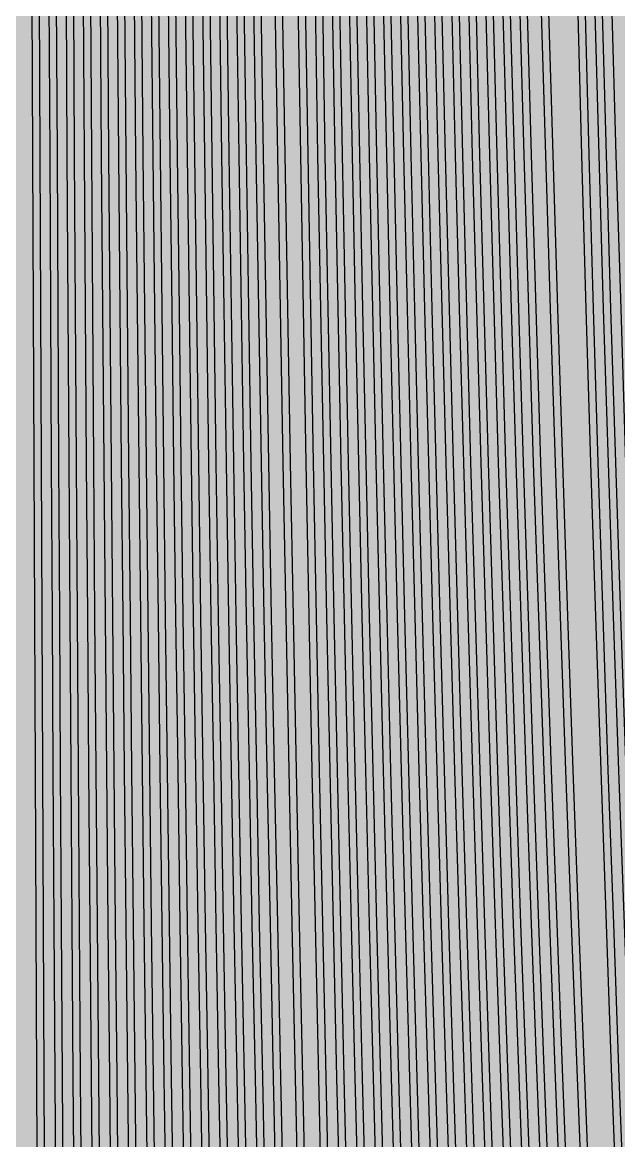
# Model space of a CAD drawing. Header units: metres. Extents: x -7231 to 10969, y -37556 to 1873.
# Drawn here: x 1692.4 to 1862.9, y -1081.5 to -761.4 of the extents above; entities that cross this region are included whole.
import ezdxf

# ---------------------------------------------------------------- set-up
doc = ezdxf.new("R2010")
doc.units = ezdxf.units.M
doc.layers.add('Metal1', color=4, linetype='CONTINUOUS')
doc.layers.add('Polyimide', color=7, linetype='CONTINUOUS')

msp = doc.modelspace()

# ---------------------------------------------------------------- hatches: boundary and pattern name
at = {"layer": 'Polyimide'}
msp.add_hatch(color=7, dxfattribs=at).paths.add_polyline_path([(4065.69, -468), (4066.67, -501.99), (4068.51, -535.99), (4071.41, -569.99), (4075.54, -603.99), (4081.04, -637.99), (4088.01, -671.99), (4096.52, -705.98), (4106.62, -739.98), (4118.33, -773.98), (4131.63, -807.98), (4146.49, -841.98), (4162.87, -875.98), (4180.68, -909.97), (4199.83, -943.97), (4220.22, -977.97), (4241.73, -1011.97), (4264.21, -1045.97), (4287.52, -1079.96), (4311.51, -1113.96), (4336.01, -1147.96), (4360.86, -1181.96), (4385.88, -1215.96), (4410.89, -1249.96), (4435.74, -1283.95), (4460.24, -1317.95), (4484.23, -1351.95), (4507.54, -1385.95), (4530.02, -1419.95), (4551.53, -1453.94), (4571.92, -1487.94), (4591.07, -1521.94), (4608.88, -1555.94), (4625.26, -1589.94), (4640.12, -1623.94), (4653.42, -1657.93), (4665.13, -1691.93), (4675.23, -1725.93), (4683.74, -1759.93), (4690.71, -1793.93), (4696.21, -1827.93), (4700.34, -1861.92), (4703.24, -1895.92), (4705.08, -1929.92), (4706.06, -1963.92), (4706.44, -1997.92), (4706.5, -2031.91), (4706.5, -4793.02), (4709.95, -4838.39), (4720.22, -4882.71), (4737.08, -4924.98), (4760.13, -4964.2), (4788.85, -4999.49), (4822.58, -5030.03), (4860.53, -5055.12), (4901.85, -5074.18), (4901.85, -5074.18), (4970.68, -5105.23), (5034.7, -5145.26), (5092.76, -5193.54), (5143.8, -5249.19), (5186.89, -5311.2), (5221.24, -5378.44), (5246.23, -5449.69), (5261.41, -5523.66), (5266.5, -5599), (5261.41, -5674.34), (5246.23, -5748.31), (5221.24, -5819.56), (5186.89, -5886.8), (5143.8, -5948.81), (5092.76, -6004.46), (5034.7, -6052.74), (4970.68, -6092.77), (4901.85, -6123.82), (4860.53, -6142.88), (4822.58, -6167.97), (4788.85, -6198.51), (4760.13, -6233.8), (4737.08, -6273.02), (4720.22, -6315.29), (4709.95, -6359.61), (4706.5, -6404.98), (4706.5, -9221.52), (4709.95, -9266.88), (4720.22, -9311.21), (4737.08, -9353.47), (4760.13, -9392.7), (4788.85, -9427.98), (4822.58, -9458.52), (4860.53, -9483.61), (4901.85, -9502.67), (4970.68, -9533.72), (5034.7, -9573.75), (5092.76, -9622.03), (5143.8, -9677.68), (5186.89, -9739.69), (5221.24, -9806.94), (5246.23, -9878.19), (5261.41, -9952.16), (5266.5, -10027.49), (5261.41, -10102.83), (5246.23, -10176.8), (5221.24, -10248.05), (5186.89, -10315.3), (5143.8, -10377.31), (5092.76, -10432.96), (5034.7, -10481.24), (4970.68, -10521.27), (4901.85, -10552.32), (4860.53, -10571.38), (4822.58, -10596.46), (4788.85, -10627), (4760.13, -10662.29), (4737.08, -10701.52), (4720.22, -10743.78), (4709.95, -10788.1), (4706.5, -10833.47), (4706.5, -13650.01), (4709.95, -13695.38), (4720.22, -13739.7), (4737.08, -13781.96), (4760.13, -13821.19), (4788.85, -13856.48), (4822.58, -13887.02), (4860.53, -13912.11), (4901.85, -13931.17), (4970.68, -13962.22), (5034.7, -14002.25), (5092.76, -14050.53), (5143.8, -14106.18), (5186.89, -14168.19), (5221.24, -14235.43), (5246.23, -14306.68), (5261.41, -14380.65), (5266.5, -14455.99), (5261.41, -14531.33), (5246.23, -14605.29), (5221.24, -14676.55), (5186.89, -14743.79), (5143.8, -14805.8), (5092.76, -14861.45), (5034.7, -14909.73), (4970.68, -14949.76), (4901.85, -14980.81), (4860.53, -14999.87), (4822.58, -15024.96), (4788.85, -15055.5), (4760.13, -15090.79), (4737.08, -15130.01), (4720.22, -15172.27), (4709.95, -15216.6), (4706.5, -15261.97), (4706.5, -15455.99), (4720.95, -15750.04), (4764.14, -16041.26), (4835.68, -16326.84), (4934.86, -16604.04), (5060.74, -16870.18), (5212.09, -17122.7), (5387.47, -17359.17), (5585.18, -17577.31), (5803.32, -17775.02), (6039.79, -17950.4), (6292.31, -18101.75), (6558.45, -18227.63), (6835.65, -18326.81), (7121.23, -18398.34), (7412.45, -18441.54), (7706.5, -18455.99), (9969.01, -18455.99), (10047.42, -18459.84), (10125.08, -18471.36), (10201.23, -18490.44), (10275.15, -18516.89), (10346.12, -18550.45), (10413.46, -18590.81), (10476.52, -18637.58), (10534.69, -18690.3), (10587.41, -18748.47), (10634.18, -18811.53), (10674.54, -18878.87), (10708.11, -18949.84), (10734.56, -19023.76), (10753.63, -19099.92), (10765.15, -19177.58), (10769.01, -19255.99), (10769.01, -20895.8), (10730.24, -20951.41), (10694.6, -21009.08), (10662.21, -21068.63), (10633.17, -21129.89), (10607.55, -21192.66), (10585.45, -21256.74), (10566.93, -21321.96), (10552.05, -21388.09), (10540.84, -21454.95), (10533.35, -21522.33), (10529.6, -21590.02), (10529.6, -21657.81), (10533.35, -21725.5), (10540.84, -21792.87), (10552.05, -21859.73), (10566.93, -21925.87), (10585.45, -21991.08), (10607.55, -22055.17), (10633.17, -22117.94), (10662.21, -22179.19), (10694.6, -22238.74), (10730.24, -22296.41), (10769.01, -22352.03), (10769.01, -32454.24), (10728.74, -32510.49), (10691.72, -32568.92), (10658.05, -32629.35), (10627.85, -32691.58), (10601.2, -32755.42), (10578.21, -32820.67), (10558.93, -32887.1), (10543.44, -32954.52), (10531.77, -33022.71), (10523.97, -33091.44), (10520.07, -33160.51), (10520.07, -33229.69), (10523.97, -33298.75), (10531.77, -33367.49), (10543.44, -33435.67), (10558.93, -33503.09), (10578.21, -33569.53), (10601.2, -33634.77), (10627.85, -33698.61), (10658.05, -33760.85), (10691.72, -33821.28), (10728.74, -33879.71), (10769.01, -33935.96), (10769.01, -36556), (10765.15, -36634.41), (10753.63, -36712.07), (10734.56, -36788.23), (10708.11, -36862.15), (10674.54, -36933.12), (10634.18, -37000.46), (10587.41, -37063.51), (10534.69, -37121.69), (10476.52, -37174.41), (10413.46, -37221.18), (10346.12, -37261.54), (10275.15, -37295.1), (10201.23, -37321.55), (10125.08, -37340.63), (10047.42, -37352.15), (9969.01, -37356), (-6231.01, -37356), (-6309.42, -37352.15), (-6387.08, -37340.63), (-6463.23, -37321.55), (-6537.15, -37295.1), (-6608.12, -37261.54), (-6675.46, -37221.18), (-6738.52, -37174.41), (-6796.69, -37121.69), (-6849.41, -37063.51), (-6896.18, -37000.46), (-6936.54, -36933.12), (-6970.11, -36862.15), (-6996.56, -36788.23), (-7015.63, -36712.07), (-7027.15, -36634.41), (-7031.01, -36556), (-7031.01, -33936), (-6990.74, -33879.75), (-6953.7, -33821.31), (-6920.03, -33760.88), (-6889.82, -33698.64), (-6863.18, -33634.8), (-6840.18, -33569.55), (-6820.9, -33503.11), (-6805.4, -33435.69), (-6793.74, -33367.49), (-6785.94, -33298.75), (-6782.03, -33229.68), (-6782.03, -33160.5), (-6785.94, -33091.43), (-6793.74, -33022.69), (-6805.4, -32954.5), (-6820.9, -32887.07), (-6840.18, -32820.63), (-6863.18, -32755.39), (-6889.82, -32691.54), (-6920.03, -32629.3), (-6953.7, -32568.87), (-6990.74, -32510.43), (-7031.01, -32454.18), (-7031.01, -22364.83), (-6990.74, -22308.58), (-6953.7, -22250.14), (-6920.03, -22189.71), (-6889.82, -22127.47), (-6863.18, -22063.62), (-6840.18, -21998.38), (-6820.9, -21931.94), (-6805.4, -21864.51), (-6793.74, -21796.32), (-6785.94, -21727.58), (-6782.03, -21658.51), (-6782.03, -21589.33), (-6785.94, -21520.26), (-6793.74, -21451.52), (-6805.4, -21383.32), (-6820.9, -21315.9), (-6840.18, -21249.46), (-6863.18, -21184.21), (-6889.82, -21120.37), (-6920.03, -21058.13), (-6953.7, -20997.7), (-6990.74, -20939.26), (-7031.01, -20883.01), (-7031.01, -19255.99), (-7027.15, -19177.58), (-7015.63, -19099.92), (-6996.56, -19023.76), (-6970.11, -18949.84), (-6936.54, -18878.87), (-6896.18, -18811.53), (-6849.41, -18748.47), (-6796.69, -18690.3), (-6738.52, -18637.58), (-6675.46, -18590.81), (-6608.12, -18550.45), (-6537.15, -18516.89), (-6463.23, -18490.44), (-6387.08, -18471.36), (-6309.42, -18459.84), (-6231.01, -18455.99), (-3968.5, -18455.99), (-3674.45, -18441.54), (-3383.23, -18398.34), (-3097.65, -18326.81), (-2820.45, -18227.63), (-2554.31, -18101.75), (-2301.79, -17950.4), (-2065.32, -17775.02), (-1847.18, -17577.31), (-1649.47, -17359.17), (-1474.09, -17122.7), (-1322.74, -16870.18), (-1196.86, -16604.04), (-1097.68, -16326.84), (-1026.14, -16041.26), (-982.95, -15750.04), (-968.5, -15455.99), (-968.5, -15261.97), (-971.95, -15216.6), (-982.22, -15172.27), (-999.08, -15130.01), (-1022.13, -15090.79), (-1050.85, -15055.5), (-1084.58, -15024.96), (-1122.53, -14999.87), (-1163.85, -14980.81), (-1232.68, -14949.76), (-1296.7, -14909.73), (-1354.76, -14861.45), (-1405.8, -14805.8), (-1448.89, -14743.79), (-1483.24, -14676.55), (-1508.23, -14605.29), (-1523.41, -14531.33), (-1528.5, -14455.99), (-1523.41, -14380.65), (-1508.23, -14306.68), (-1483.24, -14235.43), (-1448.89, -14168.19), (-1405.8, -14106.18), (-1354.76, -14050.53), (-1296.7, -14002.25), (-1232.68, -13962.22), (-1163.85, -13931.17), (-1122.53, -13912.11), (-1084.58, -13887.02), (-1050.85, -13856.48), (-1022.13, -13821.19), (-999.08, -13781.96), (-982.22, -13739.7), (-971.95, -13695.38), (-968.5, -13650.01), (-968.5, -12309.64), (-971.95, -12264.27), (-982.22, -12219.94), (-999.08, -12177.68), (-1022.13, -12138.46), (-1050.85, -12103.17), (-1084.58, -12072.63), (-1122.53, -12047.54), (-1163.85, -12028.48), (-1232.68, -11997.43), (-1296.7, -11957.4), (-1354.76, -11909.12), (-1405.8, -11853.47), (-1448.89, -11791.46), (-1483.24, -11724.22), (-1508.23, -11652.96), (-1523.41, -11579), (-1528.5, -11503.66), (-1523.41, -11428.32), (-1508.23, -11354.35), (-1483.24, -11283.1), (-1448.89, -11215.86), (-1405.8, -11153.85), (-1354.76, -11098.2), (-1296.7, -11049.92), (-1232.68, -11009.89), (-1163.85, -10978.84), (-1122.53, -10959.78), (-1084.58, -10934.69), (-1050.85, -10904.15), (-1022.13, -10868.86), (-999.08, -10829.63), (-982.22, -10787.37), (-971.95, -10743.05), (-968.5, -10697.68), (-968.5, -9357.31), (-971.95, -9311.94), (-982.22, -9267.62), (-999.08, -9225.35), (-1022.13, -9186.13), (-1050.85, -9150.84), (-1084.58, -9120.3), (-1122.53, -9095.21), (-1163.85, -9076.15), (-1163.85, -9076.15), (-1232.68, -9045.1), (-1296.7, -9005.07), (-1354.76, -8956.79), (-1405.8, -8901.14), (-1448.89, -8839.13), (-1483.24, -8771.89), (-1508.23, -8700.64), (-1523.41, -8626.67), (-1528.5, -8551.33), (-1523.41, -8475.99), (-1508.23, -8402.02), (-1483.24, -8330.77), (-1448.89, -8263.53), (-1405.8, -8201.52), (-1354.76, -8145.87), (-1296.7, -8097.59), (-1232.68, -8057.56), (-1163.85, -8026.51), (-1163.85, -8026.51), (-1122.53, -8007.45), (-1084.58, -7982.36), (-1050.85, -7951.82), (-1022.13, -7916.53), (-999.08, -7877.31), (-982.22, -7835.04), (-971.95, -7790.72), (-968.5, -7745.35), (-968.5, -6404.98), (-971.95, -6359.61), (-982.22, -6315.29), (-999.08, -6273.02), (-1022.13, -6233.8), (-1050.85, -6198.51), (-1084.58, -6167.97), (-1122.53, -6142.88), (-1163.85, -6123.82), (-1163.85, -6123.82), (-1232.68, -6092.77), (-1296.7, -6052.74), (-1354.76, -6004.46), (-1405.8, -5948.81), (-1448.89, -5886.8), (-1483.24, -5819.56), (-1508.23, -5748.31), (-1523.41, -5674.34), (-1528.5, -5599), (-1523.41, -5523.66), (-1508.23, -5449.69), (-1483.24, -5378.44), (-1448.89, -5311.2), (-1405.8, -5249.19), (-1354.76, -5193.54), (-1296.7, -5145.26), (-1232.68, -5105.23), (-1163.85, -5074.18), (-1163.85, -5074.18), (-1122.53, -5055.12), (-1084.58, -5030.03), (-1050.85, -4999.49), (-1022.13, -4964.2), (-999.08, -4924.98), (-982.22, -4882.71), (-971.95, -4838.39), (-968.5, -4793.02), (-968.5, -2031.91), (-968.44, -1997.92), (-968.06, -1963.92), (-967.05, -1929.92), (-965.18, -1895.92), (-962.22, -1861.92), (-958.01, -1827.93), (-952.41, -1793.93), (-945.31, -1759.93), (-936.64, -1725.93), (-926.35, -1691.93), (-914.43, -1657.93), (-900.88, -1623.94), (-885.74, -1589.94), (-869.05, -1555.94), (-850.91, -1521.94), (-831.4, -1487.94), (-810.63, -1453.94), (-788.72, -1419.95), (-765.82, -1385.95), (-742.07, -1351.95), (-717.63, -1317.95), (-692.67, -1283.95), (-667.36, -1249.96), (-641.88, -1215.96), (-616.39, -1181.96), (-591.08, -1147.96), (-566.12, -1113.96), (-541.68, -1079.96), (-517.93, -1045.97), (-495.03, -1011.97), (-473.12, -977.97), (-452.35, -943.97), (-432.84, -909.97), (-414.7, -875.98), (-398.01, -841.98), (-382.87, -807.98), (-369.32, -773.98), (-357.4, -739.98), (-347.11, -705.98), (-338.44, -671.99), (-331.34, -637.99), (-325.74, -603.99), (-321.53, -569.99), (-318.57, -535.99), (-316.7, -501.99), (-315.69, -468), (-315.31, -434), (-315.25, -400), (-315.25, 401), (-315.25, 451), (-315.25, 1644), (-270.25, 1644), (-270.03, 1637.13), (-269.35, 1630.29), (-268.23, 1623.52), (-266.67, 1616.82), (-264.68, 1610.25), (-262.26, 1603.82), (-259.42, 1597.56), (-256.18, 1591.5), (-252.55, 1585.67), (-248.55, 1580.08), (-244.19, 1574.77), (-239.5, 1569.75), (-234.48, 1565.06), (-229.17, 1560.7), (-223.58, 1556.7), (-217.75, 1553.07), (-211.69, 1549.83), (-205.43, 1546.99), (-199, 1544.57), (-192.43, 1542.58), (-185.73, 1541.02), (-178.96, 1539.9), (-172.12, 1539.22), (-165.25, 1539), (-158.38, 1539.22), (-151.54, 1539.9), (-144.77, 1541.02), (-138.07, 1542.58), (-131.5, 1544.57), (-125.07, 1546.99), (-118.81, 1549.83), (-112.75, 1553.07), (-106.92, 1556.7), (-101.33, 1560.7), (-96.02, 1565.06), (-91, 1569.75), (-86.31, 1574.77), (-81.95, 1580.08), (-77.95, 1585.67), (-74.32, 1591.5), (-71.08, 1597.56), (-68.24, 1603.82), (-65.82, 1610.25), (-63.83, 1616.82), (-62.27, 1623.52), (-61.15, 1630.29), (-60.47, 1637.13), (-60.25, 1644), (1853, 1644), (1853, 1573), (3815.25, 1573), (3815.46, 1579.54), (3816.11, 1586.05), (3817.17, 1592.51), (3818.66, 1598.88), (3820.56, 1605.14), (3822.86, 1611.27), (3825.56, 1617.23), (3828.65, 1623), (3832.1, 1628.56), (3835.91, 1633.88), (3840.07, 1638.93), (3844.54, 1643.71), (3849.32, 1648.18), (3854.37, 1652.34), (3859.69, 1656.15), (3865.25, 1659.6), (3871.02, 1662.69), (3876.98, 1665.39), (3883.11, 1667.69), (3889.37, 1669.59), (3895.74, 1671.08), (3902.2, 1672.14), (3908.71, 1672.79), (3915.25, 1673), (3921.79, 1672.79), (3928.3, 1672.14), (3934.76, 1671.08), (3941.13, 1669.59), (3947.39, 1667.69), (3953.52, 1665.39), (3959.48, 1662.69), (3965.25, 1659.6), (3970.81, 1656.15), (3976.13, 1652.34), (3981.18, 1648.18), (3985.96, 1643.71), (3990.43, 1638.93), (3994.59, 1633.88), (3998.4, 1628.56), (4001.85, 1623), (4004.94, 1617.23), (4007.64, 1611.27), (4009.94, 1605.14), (4011.84, 1598.88), (4013.33, 1592.51), (4014.39, 1586.05), (4015.04, 1579.54), (4015.25, 1573), (4065.25, 1573), (4065.25, 451), (4065.25, 401), (4065.25, -400), (4065.31, -434), (4065.69, -468)])

# ---------------------------------------------------------------- linework, layer by layer
at = {"layer": 'Metal1'}
for points in [[(1698.56, -1415.65), (1698.27, -1371.64), (1697.99, -1327.62), (1697.72, -1283.6), (1697.46, -1239.58), (1697.21, -1195.56), (1696.97, -1151.54), (1696.74, -1107.52), (1696.51, -1063.5), (1696.3, -1019.48), (1696.1, -975.46), (1695.9, -931.44), (1695.71, -887.42), (1695.54, -843.4), (1695.37, -799.38), (1695.21, -755.37)], [(1697.21, -755.36), (1697.37, -799.38), (1697.54, -843.4), (1697.71, -887.42), (1697.9, -931.43), (1698.1, -975.45), (1698.3, -1019.47), (1698.51, -1063.49), (1698.74, -1107.51), (1698.97, -1151.53), (1699.21, -1195.55), (1699.46, -1239.57), (1699.72, -1283.58), (1699.99, -1327.6), (1700.27, -1371.62), (1700.56, -1415.64)], [(1704.29, -1415.66), (1703.93, -1371.64), (1703.58, -1327.62), (1703.24, -1283.6), (1702.91, -1239.58), (1702.6, -1195.56), (1702.29, -1151.54), (1702, -1107.52), (1701.72, -1063.5), (1701.45, -1019.48), (1701.2, -975.46), (1700.95, -931.44), (1700.72, -887.42), (1700.49, -843.41), (1700.28, -799.39), (1700.08, -755.37)], [(1702.08, -755.36), (1702.28, -799.38), (1702.49, -843.4), (1702.72, -887.41), (1702.95, -931.43), (1703.2, -975.45), (1703.45, -1019.47), (1703.72, -1063.49), (1704, -1107.51), (1704.29, -1151.53), (1704.6, -1195.55), (1704.91, -1239.56), (1705.24, -1283.58), (1705.58, -1327.6), (1705.93, -1371.62), (1706.29, -1415.64)], [(1710.03, -1415.66), (1709.59, -1371.64), (1709.16, -1327.62), (1708.76, -1283.6), (1708.36, -1239.58), (1707.98, -1195.56), (1707.62, -1151.54), (1707.27, -1107.52), (1706.93, -1063.5), (1706.61, -1019.48), (1706.3, -975.46), (1706, -931.44), (1705.72, -887.43), (1705.45, -843.41), (1705.2, -799.39), (1704.96, -755.37)], [(1706.96, -755.36), (1707.2, -799.38), (1707.45, -843.39), (1707.72, -887.41), (1708, -931.43), (1708.3, -975.45), (1708.61, -1019.47), (1708.93, -1063.49), (1709.27, -1107.51), (1709.62, -1151.53), (1709.98, -1195.54), (1710.36, -1239.56), (1710.76, -1283.58), (1711.16, -1327.6), (1711.59, -1371.62), (1712.03, -1415.64)], [(1715.76, -1415.66), (1715.25, -1371.64), (1714.75, -1327.62), (1714.27, -1283.6), (1713.81, -1239.58), (1713.37, -1195.56), (1712.94, -1151.54), (1712.53, -1107.52), (1712.14, -1063.5), (1711.76, -1019.48), (1711.4, -975.47), (1711.05, -931.45), (1710.72, -887.43), (1710.41, -843.41), (1710.11, -799.39), (1709.83, -755.37)], [(1711.83, -755.36), (1712.11, -799.37), (1712.41, -843.39), (1712.72, -887.41), (1713.05, -931.43), (1713.4, -975.45), (1713.76, -1019.47), (1714.14, -1063.49), (1714.53, -1107.51), (1714.94, -1151.52), (1715.37, -1195.54), (1715.81, -1239.56), (1716.27, -1283.58), (1716.75, -1327.6), (1717.25, -1371.62), (1717.76, -1415.64)], [(1721.49, -1415.66), (1720.91, -1371.64), (1720.34, -1327.62), (1719.79, -1283.6), (1719.26, -1239.58), (1718.76, -1195.56), (1718.27, -1151.54), (1717.8, -1107.52), (1717.35, -1063.51), (1716.91, -1019.49), (1716.5, -975.47), (1716.11, -931.45), (1715.73, -887.43), (1715.37, -843.41), (1715.03, -799.39), (1714.7, -755.37)], [(1716.7, -755.35), (1717.03, -799.37), (1717.37, -843.39), (1717.73, -887.41), (1718.11, -931.43), (1718.5, -975.45), (1718.91, -1019.47), (1719.35, -1063.49), (1719.8, -1107.5), (1720.27, -1151.52), (1720.76, -1195.54), (1721.26, -1239.56), (1721.79, -1283.58), (1722.34, -1327.6), (1722.91, -1371.62), (1723.49, -1415.63)], [(1727.23, -1415.66), (1726.56, -1371.64), (1725.93, -1327.62), (1725.31, -1283.6), (1724.71, -1239.58), (1724.14, -1195.57), (1723.59, -1151.55), (1723.06, -1107.53), (1722.55, -1063.51), (1722.07, -1019.49), (1721.6, -975.47), (1721.16, -931.45), (1720.73, -887.43), (1720.33, -843.41), (1719.94, -799.39), (1719.58, -755.37)], [(1721.58, -755.35), (1721.94, -799.37), (1722.33, -843.39), (1722.73, -887.41), (1723.16, -931.43), (1723.6, -975.45), (1724.07, -1019.47), (1724.55, -1063.48), (1725.06, -1107.5), (1725.59, -1151.52), (1726.14, -1195.54), (1726.71, -1239.56), (1727.31, -1283.58), (1727.93, -1327.6), (1728.56, -1371.61), (1729.23, -1415.63)], [(1732.96, -1415.66), (1732.22, -1371.65), (1731.51, -1327.63), (1730.83, -1283.61), (1730.17, -1239.59), (1729.53, -1195.57), (1728.92, -1151.55), (1728.33, -1107.53), (1727.76, -1063.51), (1727.22, -1019.49), (1726.7, -975.47), (1726.21, -931.45), (1725.74, -887.43), (1725.28, -843.41), (1724.86, -799.39), (1724.45, -755.37)], [(1726.45, -755.35), (1726.86, -799.37), (1727.28, -843.39), (1727.74, -887.41), (1728.21, -931.43), (1728.7, -975.45), (1729.22, -1019.46), (1729.76, -1063.48), (1730.33, -1107.5), (1730.92, -1151.52), (1731.53, -1195.54), (1732.17, -1239.56), (1732.83, -1283.58), (1733.51, -1327.59), (1734.22, -1371.61), (1734.96, -1415.63)], [(1738.69, -1415.67), (1737.88, -1371.65), (1737.1, -1327.63), (1736.34, -1283.61), (1735.62, -1239.59), (1734.92, -1195.57), (1734.24, -1151.55), (1733.59, -1107.53), (1732.97, -1063.51), (1732.38, -1019.49), (1731.8, -975.47), (1731.26, -931.45), (1730.74, -887.43), (1730.24, -843.41), (1729.77, -799.39), (1729.33, -755.37)], [(1731.32, -755.35), (1731.77, -799.37), (1732.24, -843.39), (1732.74, -887.41), (1733.26, -931.43), (1733.8, -975.44), (1734.38, -1019.46), (1734.97, -1063.48), (1735.59, -1107.5), (1736.24, -1151.52), (1736.92, -1195.54), (1737.62, -1239.56), (1738.34, -1283.57), (1739.1, -1327.59), (1739.88, -1371.61), (1740.69, -1415.63)], [(1744.43, -1415.67), (1743.54, -1371.65), (1742.69, -1327.63), (1741.86, -1283.61), (1741.07, -1239.59), (1740.3, -1195.57), (1739.57, -1151.55), (1738.86, -1107.53), (1738.18, -1063.51), (1737.53, -1019.49), (1736.91, -975.47), (1736.31, -931.45), (1735.74, -887.43), (1735.2, -843.41), (1734.69, -799.39), (1734.2, -755.37)], [(1736.2, -755.35), (1736.69, -799.37), (1737.2, -843.39), (1737.74, -887.41), (1738.31, -931.43), (1738.91, -975.44), (1739.53, -1019.46), (1740.18, -1063.48), (1740.86, -1107.5), (1741.57, -1151.52), (1742.3, -1195.54), (1743.07, -1239.55), (1743.86, -1283.57), (1744.69, -1327.59), (1745.54, -1371.61), (1746.43, -1415.63)], [(1750.16, -1415.67), (1749.2, -1371.65), (1748.27, -1327.63), (1747.38, -1283.61), (1746.52, -1239.59), (1745.69, -1195.57), (1744.89, -1151.55), (1744.12, -1107.53), (1743.39, -1063.51), (1742.68, -1019.49), (1742.01, -975.47), (1741.36, -931.45), (1740.75, -887.43), (1740.16, -843.41), (1739.6, -799.39), (1739.07, -755.37)], [(1741.07, -755.35), (1741.6, -799.37), (1742.16, -843.39), (1742.75, -887.41), (1743.36, -931.42), (1744.01, -975.44), (1744.68, -1019.46), (1745.39, -1063.48), (1746.12, -1107.5), (1746.89, -1151.52), (1747.69, -1195.53), (1748.52, -1239.55), (1749.38, -1283.57), (1750.27, -1327.59), (1751.2, -1371.61), (1752.16, -1415.63)], [(1755.89, -1415.67), (1754.86, -1371.65), (1753.86, -1327.63), (1752.9, -1283.61), (1751.97, -1239.59), (1751.08, -1195.57), (1750.22, -1151.55), (1749.39, -1107.53), (1748.6, -1063.51), (1747.84, -1019.49), (1747.11, -975.47), (1746.41, -931.45), (1745.75, -887.43), (1745.12, -843.41), (1744.52, -799.39), (1743.95, -755.37)], [(1745.95, -755.35), (1746.52, -799.37), (1747.12, -843.39), (1747.75, -887.4), (1748.41, -931.42), (1749.11, -975.44), (1749.84, -1019.46), (1750.6, -1063.48), (1751.39, -1107.5), (1752.22, -1151.51), (1753.08, -1195.53), (1753.97, -1239.55), (1754.9, -1283.57), (1755.86, -1327.59), (1756.86, -1371.61), (1757.89, -1415.62)], [(1761.63, -1415.67), (1760.52, -1371.65), (1759.45, -1327.63), (1758.42, -1283.61), (1757.42, -1239.59), (1756.46, -1195.57), (1755.54, -1151.55), (1754.66, -1107.53), (1753.81, -1063.51), (1752.99, -1019.49), (1752.21, -975.47), (1751.46, -931.45), (1750.75, -887.44), (1750.08, -843.42), (1749.43, -799.4), (1748.82, -755.38)], [(1750.82, -755.35), (1751.43, -799.37), (1752.08, -843.39), (1752.75, -887.4), (1753.46, -931.42), (1754.21, -975.44), (1754.99, -1019.46), (1755.8, -1063.48), (1756.65, -1107.49), (1757.54, -1151.51), (1758.46, -1195.53), (1759.42, -1239.55), (1760.42, -1283.57), (1761.45, -1327.59), (1762.52, -1371.6), (1763.63, -1415.62)], [(1767.36, -1415.68), (1766.18, -1371.66), (1765.04, -1327.64), (1763.93, -1283.62), (1762.87, -1239.6), (1761.85, -1195.58), (1760.87, -1151.56), (1759.92, -1107.54), (1759.01, -1063.52), (1758.14, -1019.5), (1757.31, -975.48), (1756.52, -931.46), (1755.76, -887.44), (1755.03, -843.42), (1754.35, -799.4), (1753.69, -755.38)], [(1755.69, -755.35), (1756.35, -799.37), (1757.03, -843.38), (1757.76, -887.4), (1758.52, -931.42), (1759.31, -975.44), (1760.14, -1019.46), (1761.01, -1063.48), (1761.92, -1107.49), (1762.87, -1151.51), (1763.85, -1195.53), (1764.87, -1239.55), (1765.93, -1283.57), (1767.04, -1327.58), (1768.18, -1371.6), (1769.36, -1415.62)], [(1773.09, -1415.68), (1771.84, -1371.66), (1770.62, -1327.64), (1769.45, -1283.62), (1768.32, -1239.6), (1767.24, -1195.58), (1766.19, -1151.56), (1765.19, -1107.54), (1764.22, -1063.52), (1763.3, -1019.5), (1762.41, -975.48), (1761.57, -931.46), (1760.76, -887.44), (1759.99, -843.42), (1759.26, -799.4), (1758.57, -755.38)], [(1760.57, -755.35), (1761.26, -799.36), (1761.99, -843.38), (1762.76, -887.4), (1763.57, -931.42), (1764.41, -975.44), (1765.3, -1019.46), (1766.22, -1063.47), (1767.19, -1107.49), (1768.19, -1151.51), (1769.24, -1195.53), (1770.32, -1239.55), (1771.45, -1283.56), (1772.62, -1327.58), (1773.84, -1371.6), (1775.09, -1415.62)], [(1779.59, -1415.68), (1778.3, -1371.66), (1777.06, -1327.64), (1775.86, -1283.62), (1774.7, -1239.6), (1773.59, -1195.58), (1772.52, -1151.56), (1771.49, -1107.54), (1770.51, -1063.52), (1769.56, -1019.5), (1768.65, -975.48), (1767.79, -931.46), (1766.96, -887.44), (1766.17, -843.42), (1765.43, -799.4), (1764.72, -755.38)], [(1766.72, -755.35), (1767.43, -799.36), (1768.17, -843.38), (1768.96, -887.4), (1769.79, -931.42), (1770.65, -975.44), (1771.56, -1019.46), (1772.5, -1063.47), (1773.49, -1107.49), (1774.52, -1151.51), (1775.59, -1195.53), (1776.7, -1239.55), (1777.86, -1283.56), (1779.06, -1327.58), (1780.3, -1371.6), (1781.59, -1415.62)], [(1786.33, -1415.68), (1785.03, -1371.66), (1783.78, -1327.64), (1782.56, -1283.62), (1781.39, -1239.6), (1780.27, -1195.58), (1779.19, -1151.56), (1778.15, -1107.54), (1777.15, -1063.52), (1776.19, -1019.5), (1775.27, -975.48), (1774.4, -931.46), (1773.56, -887.44), (1772.77, -843.42), (1772.01, -799.4), (1771.29, -755.38)], [(1773.29, -755.35), (1774.01, -799.36), (1774.77, -843.38), (1775.56, -887.4), (1776.4, -931.42), (1777.27, -975.44), (1778.19, -1019.46), (1779.15, -1063.47), (1780.14, -1107.49), (1781.19, -1151.51), (1782.27, -1195.53), (1783.39, -1239.55), (1784.56, -1283.56), (1785.77, -1327.58), (1787.03, -1371.6), (1788.33, -1415.62)], [(1792.07, -1415.68), (1790.69, -1371.66), (1789.36, -1327.64), (1788.08, -1283.62), (1786.85, -1239.6), (1785.66, -1195.58), (1784.51, -1151.56), (1783.41, -1107.54), (1782.36, -1063.52), (1781.34, -1019.5), (1780.37, -975.48), (1779.45, -931.46), (1778.57, -887.44), (1777.72, -843.42), (1776.92, -799.4), (1776.17, -755.38)], [(1778.17, -755.35), (1778.92, -799.36), (1779.72, -843.38), (1780.57, -887.4), (1781.45, -931.42), (1782.37, -975.44), (1783.34, -1019.45), (1784.35, -1063.47), (1785.41, -1107.49), (1786.51, -1151.51), (1787.65, -1195.53), (1788.84, -1239.54), (1790.08, -1283.56), (1791.36, -1327.58), (1792.69, -1371.6), (1794.07, -1415.62)], [(1797.8, -1415.68), (1796.35, -1371.66), (1794.95, -1327.64), (1793.6, -1283.62), (1792.3, -1239.6), (1791.04, -1195.58), (1789.84, -1151.56), (1788.68, -1107.54), (1787.56, -1063.52), (1786.5, -1019.5), (1785.48, -975.48), (1784.5, -931.46), (1783.57, -887.44), (1782.68, -843.42), (1781.84, -799.4), (1781.04, -755.38)], [(1783.04, -755.34), (1783.84, -799.36), (1784.68, -843.38), (1785.57, -887.4), (1786.5, -931.42), (1787.48, -975.43), (1788.5, -1019.45), (1789.56, -1063.47), (1790.68, -1107.49), (1791.84, -1151.51), (1793.04, -1195.52), (1794.3, -1239.54), (1795.6, -1283.56), (1796.95, -1327.58), (1798.35, -1371.6), (1799.8, -1415.61)], [(1803.53, -1415.68), (1802.01, -1371.66), (1800.54, -1327.64), (1799.12, -1283.62), (1797.75, -1239.6), (1796.43, -1195.58), (1795.16, -1151.56), (1793.94, -1107.54), (1792.77, -1063.52), (1791.65, -1019.5), (1790.58, -975.48), (1789.55, -931.46), (1788.57, -887.44), (1787.64, -843.42), (1786.75, -799.4), (1785.91, -755.38)], [(1787.91, -755.34), (1788.75, -799.36), (1789.64, -843.38), (1790.57, -887.4), (1791.55, -931.42), (1792.58, -975.43), (1793.65, -1019.45), (1794.77, -1063.47), (1795.94, -1107.49), (1797.16, -1151.51), (1798.43, -1195.52), (1799.75, -1239.54), (1801.12, -1283.56), (1802.54, -1327.58), (1804.01, -1371.59), (1805.53, -1415.61)], [(1809.27, -1415.68), (1807.67, -1371.66), (1806.12, -1327.64), (1804.63, -1283.62), (1803.2, -1239.6), (1801.82, -1195.58), (1800.49, -1151.56), (1799.21, -1107.54), (1797.98, -1063.52), (1796.8, -1019.5), (1795.68, -975.48), (1794.6, -931.46), (1793.58, -887.44), (1792.6, -843.42), (1791.67, -799.4), (1790.79, -755.38)], [(1792.79, -755.34), (1793.67, -799.36), (1794.6, -843.38), (1795.58, -887.4), (1796.6, -931.41), (1797.68, -975.43), (1798.8, -1019.45), (1799.98, -1063.47), (1801.21, -1107.49), (1802.48, -1151.5), (1803.81, -1195.52), (1805.2, -1239.54), (1806.63, -1283.56), (1808.12, -1327.58), (1809.67, -1371.59), (1811.27, -1415.61)], [(1815, -1415.69), (1813.33, -1371.67), (1811.71, -1327.65), (1810.15, -1283.63), (1808.65, -1239.61), (1807.2, -1195.58), (1805.81, -1151.56), (1804.47, -1107.54), (1803.19, -1063.52), (1801.96, -1019.5), (1800.78, -975.48), (1799.65, -931.46), (1798.58, -887.44), (1797.56, -843.42), (1796.58, -799.4), (1795.66, -755.38)], [(1797.66, -755.34), (1798.58, -799.36), (1799.56, -843.38), (1800.58, -887.4), (1801.65, -931.41), (1802.78, -975.43), (1803.96, -1019.45), (1805.19, -1063.47), (1806.47, -1107.48), (1807.81, -1151.5), (1809.2, -1195.52), (1810.65, -1239.54), (1812.15, -1283.56), (1813.71, -1327.57), (1815.33, -1371.59), (1817, -1415.61)], [(1820.74, -1415.69), (1818.99, -1371.67), (1817.3, -1327.65), (1815.67, -1283.63), (1814.1, -1239.61), (1812.59, -1195.59), (1811.14, -1151.57), (1809.74, -1107.55), (1808.4, -1063.53), (1807.11, -1019.5), (1805.88, -975.48), (1804.71, -931.46), (1803.58, -887.44), (1802.51, -843.42), (1801.5, -799.4), (1800.54, -755.38)], [(1802.54, -755.34), (1803.5, -799.36), (1804.51, -843.38), (1805.58, -887.39), (1806.71, -931.41), (1807.88, -975.43), (1809.11, -1019.45), (1810.4, -1063.47), (1811.74, -1107.48), (1813.13, -1151.5), (1814.59, -1195.52), (1816.1, -1239.54), (1817.67, -1283.55), (1819.3, -1327.57), (1820.99, -1371.59), (1822.73, -1415.61)], [(1826.47, -1415.69), (1824.65, -1371.67), (1822.89, -1327.65), (1821.19, -1283.63), (1819.55, -1239.61), (1817.98, -1195.59), (1816.46, -1151.57), (1815, -1107.55), (1813.61, -1063.53), (1812.27, -1019.51), (1810.98, -975.49), (1809.76, -931.47), (1808.59, -887.45), (1807.47, -843.42), (1806.41, -799.4), (1805.41, -755.38)], [(1807.41, -755.34), (1808.41, -799.36), (1809.47, -843.38), (1810.59, -887.39), (1811.76, -931.41), (1812.98, -975.43), (1814.26, -1019.45), (1815.6, -1063.46), (1817, -1107.48), (1818.46, -1151.5), (1819.97, -1195.52), (1821.55, -1239.54), (1823.19, -1283.55), (1824.88, -1327.57), (1826.64, -1371.59), (1828.47, -1415.61)], [(1832.2, -1415.69), (1830.3, -1371.67), (1828.47, -1327.65), (1826.71, -1283.63), (1825, -1239.61), (1823.36, -1195.59), (1821.79, -1151.57), (1820.27, -1107.55), (1818.81, -1063.53), (1817.42, -1019.51), (1816.08, -975.49), (1814.81, -931.47), (1813.59, -887.45), (1812.43, -843.43), (1811.33, -799.41), (1810.28, -755.39)], [(1812.28, -755.34), (1813.33, -799.36), (1814.43, -843.37), (1815.59, -887.39), (1816.81, -931.41), (1818.08, -975.43), (1819.42, -1019.45), (1820.81, -1063.46), (1822.27, -1107.48), (1823.78, -1151.5), (1825.36, -1195.52), (1827, -1239.53), (1828.7, -1283.55), (1830.47, -1327.57), (1832.3, -1371.59), (1834.2, -1415.6)], [(1837.94, -1415.69), (1835.96, -1371.67), (1834.06, -1327.65), (1832.22, -1283.63), (1830.45, -1239.61), (1828.75, -1195.59), (1827.11, -1151.57), (1825.53, -1107.55), (1824.02, -1063.53), (1822.57, -1019.51), (1821.19, -975.49), (1819.86, -931.47), (1818.59, -887.45), (1817.39, -843.43), (1816.24, -799.41), (1815.16, -755.39)], [(1817.16, -755.34), (1818.24, -799.36), (1819.39, -843.37), (1820.59, -887.39), (1821.86, -931.41), (1823.18, -975.43), (1824.57, -1019.44), (1826.02, -1063.46), (1827.53, -1107.48), (1829.11, -1151.5), (1830.75, -1195.51), (1832.45, -1239.53), (1834.22, -1283.55), (1836.06, -1327.57), (1837.96, -1371.58), (1839.93, -1415.6)], [(1843.67, -1415.7), (1841.62, -1371.67), (1839.65, -1327.65), (1837.74, -1283.63), (1835.91, -1239.61), (1834.14, -1195.59), (1832.44, -1151.57), (1830.8, -1107.55), (1829.23, -1063.53), (1827.73, -1019.51), (1826.29, -975.49), (1824.91, -931.47), (1823.6, -887.45), (1822.35, -843.43), (1821.16, -799.41), (1820.03, -755.39)], [(1822.03, -755.34), (1823.16, -799.35), (1824.35, -843.37), (1825.6, -887.39), (1826.91, -931.41), (1828.29, -975.43), (1829.73, -1019.44), (1831.23, -1063.46), (1832.8, -1107.48), (1834.43, -1151.5), (1836.14, -1195.51), (1837.9, -1239.53), (1839.74, -1283.55), (1841.65, -1327.57), (1843.62, -1371.58), (1845.67, -1415.6)], [(1849.4, -1415.7), (1847.28, -1371.68), (1845.23, -1327.66), (1843.26, -1283.63), (1841.36, -1239.61), (1839.52, -1195.59), (1837.76, -1151.57), (1836.07, -1107.55), (1834.44, -1063.53), (1832.88, -1019.51), (1831.39, -975.49), (1829.96, -931.47), (1828.6, -887.45), (1827.31, -843.43), (1826.07, -799.41), (1824.91, -755.39)], [(1826.9, -755.34), (1828.07, -799.35), (1829.3, -843.37), (1830.6, -887.39), (1831.96, -931.41), (1833.39, -975.42), (1834.88, -1019.44), (1836.44, -1063.46), (1838.06, -1107.48), (1839.76, -1151.49), (1841.52, -1195.51), (1843.35, -1239.53), (1845.26, -1283.55), (1847.23, -1327.56), (1849.28, -1371.58), (1851.4, -1415.6)], [(1855.14, -1415.7), (1852.94, -1371.68), (1850.82, -1327.66), (1848.78, -1283.64), (1846.81, -1239.62), (1844.91, -1195.59), (1843.09, -1151.57), (1841.33, -1107.55), (1839.65, -1063.53), (1838.03, -1019.51), (1836.49, -975.49), (1835.01, -931.47), (1833.61, -887.45), (1832.26, -843.43), (1830.99, -799.41), (1829.78, -755.39)], [(1831.78, -755.34), (1832.99, -799.35), (1834.26, -843.37), (1835.6, -887.39), (1837.01, -931.41), (1838.49, -975.42), (1840.03, -1019.44), (1841.65, -1063.46), (1843.33, -1107.48), (1845.08, -1151.49), (1846.91, -1195.51), (1848.81, -1239.53), (1850.78, -1283.55), (1852.82, -1327.56), (1854.94, -1371.58), (1857.13, -1415.6)], [(1860.87, -1415.7), (1858.6, -1371.68), (1856.41, -1327.66), (1854.3, -1283.64), (1852.26, -1239.62), (1850.3, -1195.6), (1848.41, -1151.58), (1846.6, -1107.55), (1844.86, -1063.53), (1843.19, -1019.51), (1841.59, -975.49), (1840.06, -931.47), (1838.61, -887.45), (1837.22, -843.43), (1835.9, -799.41), (1834.65, -755.39)], [(1836.65, -755.33), (1837.9, -799.35), (1839.22, -843.37), (1840.61, -887.39), (1842.06, -931.4), (1843.59, -975.42), (1845.19, -1019.44), (1846.85, -1063.46), (1848.6, -1107.47), (1850.41, -1151.49), (1852.3, -1195.51), (1854.26, -1239.53), (1856.29, -1283.54), (1858.41, -1327.56), (1860.6, -1371.58), (1862.87, -1415.6)], [(1867.36, -1415.7), (1865.06, -1371.68), (1862.84, -1327.66), (1860.7, -1283.64), (1858.64, -1239.62), (1856.65, -1195.6), (1854.74, -1151.58), (1852.9, -1107.56), (1851.14, -1063.53), (1849.45, -1019.51), (1847.83, -975.49), (1846.29, -931.47), (1844.81, -887.45), (1843.4, -843.43), (1842.07, -799.41), (1840.8, -755.39)], [(1842.8, -755.33), (1844.07, -799.35), (1845.4, -843.37), (1846.81, -887.39), (1848.28, -931.4), (1849.83, -975.42), (1851.45, -1019.44), (1853.14, -1063.46), (1854.9, -1107.47), (1856.74, -1151.49), (1858.65, -1195.51), (1860.64, -1239.53), (1862.7, -1283.54), (1864.84, -1327.56), (1867.06, -1371.58), (1869.36, -1415.59)], [(1876.39, -1415.7), (1874.21, -1371.68), (1872.1, -1327.66), (1870.07, -1283.64), (1868.12, -1239.62), (1866.23, -1195.59), (1864.42, -1151.57), (1862.68, -1107.55), (1861.01, -1063.53), (1859.4, -1019.51), (1857.87, -975.49), (1856.4, -931.47), (1855, -887.45), (1853.67, -843.43), (1852.41, -799.41), (1851.2, -755.39)], [(1853.2, -755.34), (1854.4, -799.35), (1855.67, -843.37), (1857, -887.39), (1858.4, -931.41), (1859.87, -975.42), (1861.4, -1019.44), (1863, -1063.46), (1864.68, -1107.48), (1866.42, -1151.49), (1868.23, -1195.51), (1870.12, -1239.53), (1872.07, -1283.55), (1874.1, -1327.56), (1876.21, -1371.58), (1878.39, -1415.6)], [(1882.12, -1415.7), (1879.87, -1371.68), (1877.69, -1327.66), (1875.59, -1283.64), (1873.57, -1239.62), (1871.62, -1195.6), (1869.75, -1151.58), (1867.94, -1107.55), (1866.21, -1063.53), (1864.56, -1019.51), (1862.97, -975.49), (1861.45, -931.47), (1860.01, -887.45), (1858.63, -843.43), (1857.32, -799.41), (1856.08, -755.39)], [(1858.08, -755.33), (1859.32, -799.35), (1860.63, -843.37), (1862.01, -887.39), (1863.45, -931.4), (1864.97, -975.42), (1866.56, -1019.44), (1868.21, -1063.46), (1869.94, -1107.47), (1871.74, -1151.49), (1873.62, -1195.51), (1875.57, -1239.53), (1877.59, -1283.54), (1879.69, -1327.56), (1881.87, -1371.58), (1884.12, -1415.6)], [(1887.86, -1415.7), (1885.53, -1371.68), (1883.28, -1327.66), (1881.11, -1283.64), (1879.02, -1239.62), (1877.01, -1195.6), (1875.07, -1151.58), (1873.21, -1107.56), (1871.42, -1063.54), (1869.71, -1019.51), (1868.07, -975.49), (1866.51, -931.47), (1865.01, -887.45), (1863.59, -843.43), (1862.24, -799.41), (1860.95, -755.39)]]:
    msp.add_lwpolyline(points, dxfattribs=at)

doc.saveas('drawing.dxf')
